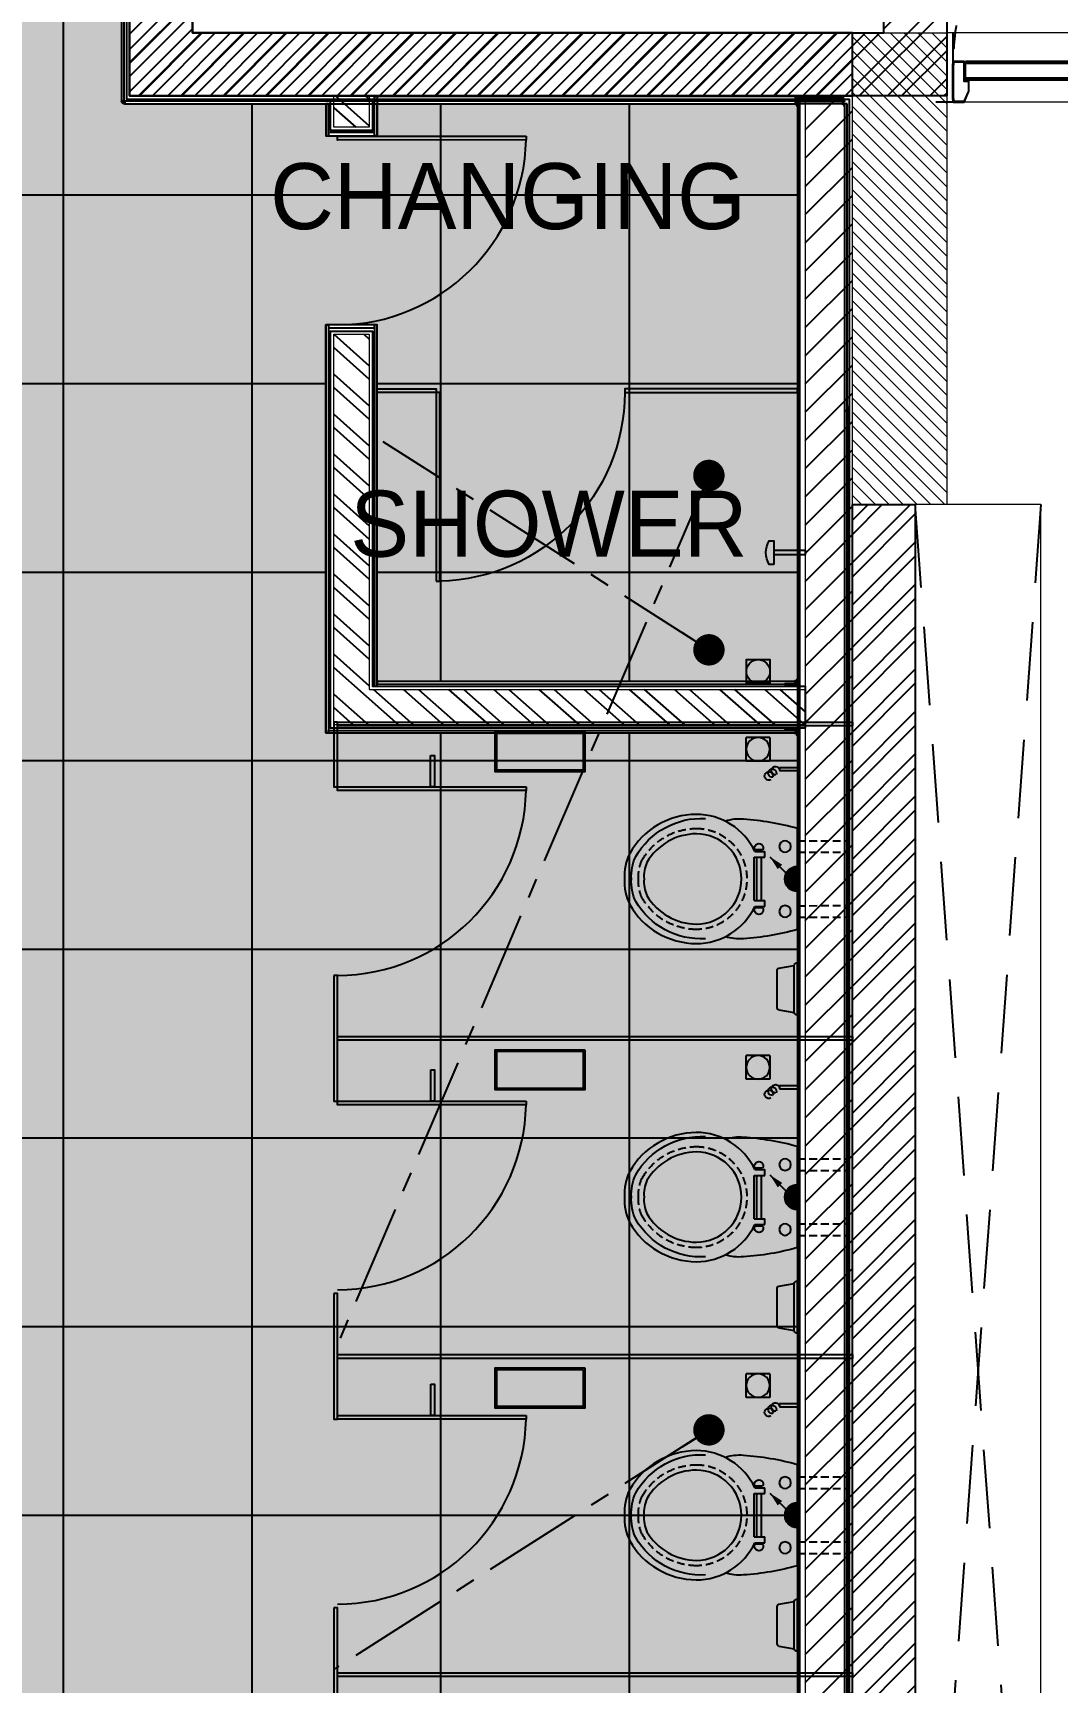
# Model space of a CAD drawing. Header units: millimetres. Extents: x 2335845 to 2509607, y 289014 to 361737.
# Drawn here: x 2407073 to 2410331, y 312531 to 317777 of the extents above; entities that cross this region are included whole.
import ezdxf

# ---------------------------------------------------------------- set-up
doc = ezdxf.new("R2010")
doc.units = ezdxf.units.MM
doc.linetypes.add('CENTER', pattern=[50.8, 31.75, -6.35, 6.35, -6.35])
doc.linetypes.add('HIDDEN', pattern=[0.375, 0.25, -0.125])
for name, color, linetype, lineweight in [('A-PLAN-COLUMN', 3, 'Continuous', 0), ('A-PLAN-RCC-HATCH', 8, 'Continuous', 13), ('A-PLAN-THIN', 251, 'Continuous', 15), ('TOA-FL-TILE-4', 8, 'Continuous', 5)]:
    doc.layers.add(name, color=color, linetype=linetype, lineweight=lineweight)
for name, color, linetype in [('A-PLAN-DOOR', 7, 'Continuous'), ('A-PLAN-HATCH2', 8, 'Continuous'), ('A-PLAN-HIDDEN', 1, 'HIDDEN'), ('A-PLAN-PLASTER', 67, 'Continuous'), ('A-PLAN-SANITARY FIXTURES', 35, 'Continuous'), ('A-PLAN-SLOPE', 250, 'Continuous'), ('A-PLAN-TILE', 32, 'Continuous'), ('A-PLAN-WALL', 6, 'Continuous'), ('A-PLAN-WALL HATCH', 8, 'Continuous'), ('TEXT', 250, 'Continuous'), ('TOA-FC-MODULAR', 7, 'Continuous')]:
    doc.layers.add(name, color=color, linetype=linetype)
doc.styles.add('ARIAL', font='arial.ttf')
doc.styles.get("Standard").update_dxf_attribs({"font": 'arial.ttf'})
doc.dimstyles.new('DIM40', dxfattribs={"dimtxt": 80, "dimasz": 20, "dimexe": 30, "dimexo": 25, "dimgap": 20, "dimtad": 1, "dimdec": 0, "dimzin": 0, "dimdsep": 46, "dimtxsty": 'Standard', "dimblk1": 'DOT', "dimblk2": 'DOT', "dimsah": 1, "dimcen": 0.09, "dimclrd": 1, "dimclre": 1, "dimclrt": 2, "dimadec": 0, "dimazin": 0, "dimtfac": 1, "dimtdec": 0, "dimtofl": 0, "dimtmove": 0, "dimatfit": 0, "dimldrblk": 'DOT', "dimfxl": 1, "dimtolj": 1, "dimtzin": 0, "dimarcsym": 0})

# ---------------------------------------------------------------- blocks, each defined once
blk = doc.blocks.new('3')
at = {"layer": 'A-PLAN-SANITARY FIXTURES'}
blk.add_lwpolyline([(6494549.2, -2162401.7), (6494537.2, -2162401.7), (6494537.2, -2161801.7), (6494549.2, -2161801.7)], close=True, dxfattribs=at)
blk.add_arc((6494550.6, -2161800.4), 601.4, 180.1196, 268.7229, dxfattribs=at)
blk = doc.blocks.new('WC')
at = {"layer": 'A-PLAN-SANITARY FIXTURES', "color": 35}
for p, q in [((-59, 416.3), (-10, 424.7)), ((-10, 424.7), (-10, 274.8)), ((0, 433.3), (0, 266.3)), ((-64, 411.3), (-64, 288.3)), ((-59, 283.3), (-10, 274.8)), ((-56.5, -355), (-56.4, -344.5)), ((-56.5, -355), (0, -355)), ((-56.4, -344.5), (0, -344.5)), ((-162.6, -375), (-162.6, -450)), ((-87.6, -375), (-162.6, -375)), ((-87.6, -450), (-87.6, -375)), ((-87.6, -450), (-162.6, -450))]:
    blk.add_line(p, q, dxfattribs=at)
at = {"layer": 'A-PLAN-SANITARY FIXTURES'}
for p, q in [((0, 160.7), (0, -160.7)), ((-137.8, 68.9), (-103.3, 68.9)), ((-137.8, 68.9), (-137.8, -68.9)), ((-135.4, 87.3), (-103.3, 87.3)), ((-110.5, 92.1), (-134.3, 92.1)), ((-129.5, 68.9), (-129.5, -68.9)), ((-114.4, 68.9), (-114.4, -68.9)), ((-103.3, 87.3), (-103.3, 68.9)), ((-87.6, -70.4), (-20, -2.9)), ((-137.8, -68.9), (-103.3, -68.9)), ((-135.4, -87.3), (-103.3, -87.3)), ((-110.5, -92.1), (-134.3, -92.1)), ((-103.3, -68.9), (-103.3, -87.3))]:
    blk.add_line(p, q, dxfattribs=at)
at = {"layer": 'A-PLAN-SANITARY FIXTURES', "linetype": 'HIDDEN', "ltscale": 100}
for p, q in [((0, 121.7), (160.7, 121.7)), ((160.7, 121.7), (160.7, 85)), ((0, 85), (160.7, 85)), ((0, -85), (160.7, -85)), ((160.7, -85), (160.7, -121.7)), ((0, -121.7), (160.7, -121.7))]:
    blk.add_line(p, q, dxfattribs=at)
at = {"layer": 'A-PLAN-SANITARY FIXTURES'}
for points in [[(-550, 0, -0.12736), (-533.6, 81.5, -0.267926), (-321.6, 205.5, -0.291082), (-135.4, 87.3, -0.267926)], [(-292.7, 190, 0.282395), (-514.3, 71.3, 0.128205), (-528.2, 0, 0.128205), (-514.3, -71.3, 0.282395), (-292.7, -192.4)], [(0, 160.7, 0.051675), (-171.6, 190, 0.105989), (-229.1, 183.6, 0.06337)], [(-135.4, -87.3, -0.291082), (-321.6, -205.5, -0.267926), (-533.6, -81.5, -0.12736), (-550, 0, -0.12736)], [(0, -160.7, -0.051675), (-171.6, -190, -0.105989), (-229.1, -183.6, -0.06337)]]:
    blk.add_lwpolyline(points, format="xyb", dxfattribs=at)
at = {"layer": 'A-PLAN-SANITARY FIXTURES', "linetype": 'HIDDEN', "ltscale": 100}
blk.add_lwpolyline([(-505.2, 0, -0.129476), (-493.9, 60.6, -0.265771), (-321.5, 160.7, -1), (-321.5, -160.7, -0.265771), (-493.9, -60.6, -0.129476)], format="xyb", close=True, dxfattribs=at)
at = {"layer": 'A-PLAN-SANITARY FIXTURES'}
blk.add_lwpolyline([(-487.9, 0, -0.130858), (-478.6, 52.6, -0.264614), (-321.4, 143.5, -0.999609), (-321.4, -143.5, -0.264614), (-478.6, -52.6, -0.130858)], format="xyb", close=True, dxfattribs=at)
at = {"layer": 'A-PLAN-SANITARY FIXTURES', "const_width": 40}
blk.add_lwpolyline([(0, 20, 1), (0, -20, 1)], format="xyb", dxfattribs=at)
at = {"layer": 'A-PLAN-SANITARY FIXTURES'}
for centre in [(-39.3, 103.3), (-39.3, -103.3)]:
    blk.add_circle(centre, 18.4, dxfattribs=at)
at = {"layer": 'A-PLAN-SANITARY FIXTURES', "color": 35}
blk.add_circle((-125.1, -412.5), 37.5, dxfattribs=at)
for centre, radius, start, end in [((0, 423.3), 10, 90.012, 171.4692), ((-59, 411.3), 5, 90, 180), ((-59, 288.3), 5, 180, 270), ((0, 276.3), 10, 188.5308, 269.988), ((-90.9, -327.2), 13.4, 59.0385, 15.4968), ((-80.1, -336.9), 13.4, 80.6033, 25.7035), ((-69.4, -344.4), 13.4, 84.222, 337.4837)]:
    blk.add_arc(centre, radius, start, end, dxfattribs=at)
at = {"layer": 'A-PLAN-SANITARY FIXTURES'}
for centre, radius, start, end in [((-122.4, 99), 13.8, 329.831, 210.169), ((0, 0), 40, 90.0358, 269.9642), ((-122.4, -99), 13.8, 149.831, 30.169)]:
    blk.add_arc(centre, radius, start, end, dxfattribs=at)
blk.add_solid([(-62.5, -31.2), (-48.4, -45.3), (-87.6, -70.4)], dxfattribs=at)
blk = doc.blocks.new('PH')
at = {"layer": 'A-PLAN-SANITARY FIXTURES'}
for points in [[(142.5, 135.5), (142.5, 7.5), (-142.5, 7.5), (-142.5, 135.5)], [(137.5, 130.5), (137.5, 12.5), (-137.5, 12.5), (-137.5, 130.5)]]:
    blk.add_lwpolyline(points, close=True, dxfattribs=at)
blk = doc.blocks.new('_DOT')
at = {"color": 0, "linetype": 'ByBlock'}
blk.add_line((-0.5, 0), (-1, 0), dxfattribs=at)
at = {"color": 0, "linetype": 'ByBlock', "const_width": 0.5}
blk.add_lwpolyline([(-0.25, 0, 1), (0.25, 0, 1)], format="xyb", close=True, dxfattribs=at)
blk = doc.blocks.new('PC.Toilet')
at = {"layer": 'A-PLAN-WALL HATCH'}
h = blk.add_hatch(dxfattribs=at)
h.set_pattern_fill('ANSI32', color=256, scale=10, angle=-180, style=0)
h.set_pattern_definition([(45, (226410.9, 236743.57), (67.35192, -67.35192), []), (45, (226410.9, 236788.47), (67.35192, -67.35192), [])])
h.paths.add_polyline_path([(-859.7, -1491.4), (-859.7, 708.6), (-629.7, 708.6), (-629.7, 908.6), (-629.7, 908.6), (-629.7, 908.6), (-1059.7, 908.6), (-1059.7, -1691.4), (1640.3, -1691.4), (1640.3, 908.6), (510.3, 908.6), (510.3, 708.6), (1440.3, 708.6), (1440.3, -1491.4)])
at = {"layer": 'A-PLAN-WALL', "elevation": 0}
blk.add_lwpolyline([(-859.7, -1491.4), (-859.7, 708.6), (-629.7, 708.6), (-629.7, 908.6), (-629.7, 908.6), (-629.7, 908.6), (-1059.7, 908.6), (-1059.7, -1691.4), (1640.3, -1691.4), (1640.3, 908.6), (510.3, 908.6), (510.3, 708.6), (1440.3, 708.6), (1440.3, -1491.4), (-859.7, -1491.4)], dxfattribs=at)
blk = doc.blocks.new('A$C3F28102C')
at = {"layer": 'A-PLAN-DOOR'}
h = blk.add_hatch(dxfattribs=at)
h.set_pattern_fill('ANSI31', color=256, style=0)
h.set_pattern_definition([(315, (-1529.3283, 1000.1135), (-0.44194174, -0.44194174), [])])
h.paths.add_polyline_path([(1.3, -14.9), (0, -14.9), (0, 0), (1.3, 0)])
h.paths.add_polyline_path([(1.3, 0.2), (1.3, 0), (0, 0), (0, 1.1, 0.115729)])
h.paths.add_polyline_path([(4.9, -14.9), (3.6, -14.9), (3.6, 0), (4.9, 0)])
h.paths.add_polyline_path([(4.9, 0), (3.6, 0), (3.6, 0.2, 0.115729), (4.9, 1.1)])
at = {"layer": 'A-PLAN-DOOR', "color": 2}
for points in [[(1.3, 0.2), (1.3, -14.9), (0, -14.9), (0, 1.1)], [(3.6, 0.2), (3.6, -14.9), (4.9, -14.9), (4.9, 1.1)]]:
    blk.add_lwpolyline(points, dxfattribs=at)
for radius in [3.42, 2.42]:
    blk.add_circle((2.5, 3.4), radius, dxfattribs=at)
blk = doc.blocks.new('shaft door 750')
at = {"layer": 'A-PLAN-DOOR'}
for p, q in [((335.5, 59.8), (-335.5, 59.8)), ((-335.5, 0), (-335.5, 59.8)), ((335.5, 53.4), (-335.5, 53.4)), ((335.5, 0), (335.5, 59.8)), ((335.5, 6.5), (-335.5, 6.5)), ((335.5, 0), (-335.5, 0)), ((-374, -69.8), (-374, -64.8)), ((-374, -64.8), (-374, -69.8))]:
    blk.add_line(p, q, dxfattribs=at)
at = {"layer": 'A-PLAN-DOOR', "linetype": 'HIDDEN', "ltscale": 300}
blk.add_lwpolyline([(336.8, 59.8), (320.3, 31.3), (-295.2, 386.7), (-278.8, 415.2)], close=True, dxfattribs=at)
at = {"layer": 'A-PLAN-DOOR'}
for points in [[(-375, 150), (-375, 150), (-375, -70), (-430, -70)], [(375, 150.2), (375, 150.2), (375, -70), (430, -70)]]:
    blk.add_lwpolyline(points, dxfattribs=at)
for points in [[(-372.5, 58.3), (-340.6, 58.3), (-340.6, -3.5), (-325.6, -3.5), (-325.6, -34.7), (-340.2, -68.3), (-372.5, -68.3), (-372.5, -59.8), (-374, -59.8), (-374, -61.8), (-374, -69.8), (-339.1, -69.8), (-324.1, -34.9), (-324.1, -2), (-339.1, -2), (-339.1, 59.8), (-374, 59.8), (-374, 49.9), (-372.5, 49.9)], [(372.5, 58.3), (340.6, 58.3), (340.6, -3.5), (325.6, -3.5), (325.6, -34.7), (340.2, -68.3), (372.5, -68.3), (372.5, -59.8), (374, -59.8), (374, -61.8), (374, -69.8), (339.1, -69.8), (324.1, -34.9), (324.1, -2), (339.1, -2), (339.1, 59.8), (374, 59.8), (374, 49.9), (372.5, 49.9)], [(-375, 51.9), (-374, 51.9), (-374, -61.8), (-375, -61.8)], [(375, 51.9), (374, 51.9), (374, -61.8), (375, -61.8)]]:
    blk.add_lwpolyline(points, close=True, dxfattribs=at)
at = {"layer": 'A-PLAN-DOOR', "linetype": 'HIDDEN', "ltscale": 300}
blk.add_arc((337.6, 59.8), 711.6, 152.6807, 180, dxfattribs=at)
at = {"layer": 'A-PLAN-THIN'}
for p, q in [((395, 150), (-395, 150)), ((375, -70), (-375, -70))]:
    blk.add_line(p, q, dxfattribs=at)
at = {"layer": 'A-PLAN-DOOR', "xscale": -0.9973404255317604, "yscale": 0.9973404255317604, "zscale": 0.9973404255317604}
blk.add_blockref('A$C3F28102C', (339.1, 59.8), dxfattribs=at)
blk = doc.blocks.new('Rest room-2.0')
at = {"layer": 'A-PLAN-HATCH2'}
h = blk.add_hatch(dxfattribs=at)
h.set_pattern_fill('ANSI31', color=256, scale=20, angle=-90, style=0)
h.set_pattern_definition([(225, (302018.68, 198814.69), (-44.901281, 44.901281), [])])
h.paths.add_polyline_path([(2348.7, -5685.3), (2348.7, 1364.7), (2198.7, 1364.7), (2198.7, -5685.3)])
at = {"layer": 'A-PLAN-RCC-HATCH'}
h = blk.add_hatch(dxfattribs=at)
h.set_pattern_fill('ANSI31', color=256, scale=250, angle=90, style=0)
h.set_pattern_definition([(135, (431187.107, 24676.022), (-22.097087, -22.097087), [])])
h.paths.add_polyline_path([(2648.7, 1564.7), (2648.7, 64.7), (2348.7, 64.7), (2348.7, 1564.7)])
at = {"layer": 'A-PLAN-WALL HATCH'}
h = blk.add_hatch(dxfattribs=at)
h.set_pattern_fill('ANSI32', color=256, scale=10, angle=-90, style=0)
h.set_pattern_definition([(225, (302018.68, 198799.69), (-67.35192, 67.35192), []), (225, (302018.68, 198754.79), (-67.35192, 67.35192), [])])
h.paths.add_polyline_path([(2348.7, 1564.7), (248.7, 1564.7), (248.7, 2494.7), (-946.3, 2494.7), (-946.3, 2294.7), (48.7, 2294.7), (48.7, 1364.7), (2348.7, 1364.7)])
h = blk.add_hatch(dxfattribs=at)
h.set_pattern_fill('ANSI32', color=256, scale=10, angle=-90, style=0)
h.set_pattern_definition([(225, (302018.68, 198814.69), (-67.35192, 67.35192), []), (225, (302018.68, 198769.79), (-67.35192, 67.35192), [])])
h.paths.add_polyline_path([(2348.7, -5435.3), (2348.7, 64.7), (2548.7, 64.7), (2548.7, -5435.3)])
at = {"layer": 'A-PLAN-COLUMN', "elevation": 0}
blk.add_lwpolyline([(2648.7, 1564.7), (2648.7, 64.7), (2348.7, 64.7), (2348.7, 1564.7)], close=True, dxfattribs=at)
at = {"layer": 'A-PLAN-HIDDEN', "ltscale": 1000}
for p, q in [((2948.7, -5435.3), (2548.7, 64.7)), ((2948.7, 64.7), (2548.7, -5435.3))]:
    blk.add_line(p, q, dxfattribs=at)
at = {"layer": 'A-PLAN-PLASTER'}
blk.add_line((2338.7, -5675.3), (2338.7, 378.7), dxfattribs=at)
at = {"layer": 'A-PLAN-PLASTER', "elevation": 0}
blk.add_lwpolyline([(-956.3, 2284.7), (38.7, 2284.7), (38.7, 1354.7), (2338.7, 1354.7), (2338.7, -5675.3), (-134.6, -5675.3)], dxfattribs=at)
at = {"layer": 'A-PLAN-SANITARY FIXTURES', "elevation": 0}
for points in [[(698.7, -627.3), (698.7, -833.2), (710.7, -833.2), (710.7, -627.3), (698.7, -627.3)], [(698.7, -1433.2), (698.7, -1833.2), (710.7, -1833.2), (710.7, -1433.2), (698.7, -1433.2)], [(698.7, -2445.2), (698.7, -2845.2), (710.7, -2845.2), (710.7, -2445.2), (698.7, -2445.2)], [(698.8, -3445.2), (698.8, -3845.2), (710.8, -3845.2), (710.8, -3445.2), (698.8, -3445.2)]]:
    blk.add_lwpolyline(points, dxfattribs=at)
at = {"layer": 'A-PLAN-SANITARY FIXTURES', "color": 35, "elevation": 0}
for points in [[(710.7, -639.3), (710.7, -627.3), (2348.7, -627.3), (2348.7, -639.3)], [(710.7, -1639.3), (710.7, -1627.3), (2348.7, -1627.3), (2348.7, -1639.3)], [(710.7, -2651.3), (710.7, -2639.3), (2348.7, -2639.3), (2348.7, -2651.3)], [(710.8, -3663.3), (710.8, -3651.3), (2348.8, -3651.3), (2348.8, -3663.3)]]:
    blk.add_lwpolyline(points, close=True, dxfattribs=at)
at = {"layer": 'A-PLAN-SANITARY FIXTURES', "elevation": 0}
for points in [[(1006.7, -733.2), (1018.7, -733.2), (1018.7, -833.2), (1006.7, -833.2)], [(1006.9, -1733.2), (1018.9, -1733.2), (1018.9, -1833.2), (1006.9, -1833.2)], [(1007.1, -2733.2), (1019.1, -2733.2), (1019.1, -2833.2), (1007.1, -2833.2)]]:
    blk.add_lwpolyline(points, close=True, dxfattribs=at)
at = {"layer": 'A-PLAN-THIN'}
blk.add_line((2198.7, 1364.7), (2198.7, -5685.3), dxfattribs=at)
at = {"layer": 'A-PLAN-THIN', "elevation": 0}
blk.add_lwpolyline([(2348.7, -5685.3), (2348.7, 1364.7), (2198.7, 1364.7), (2198.7, -5685.3)], close=True, dxfattribs=at)
at = {"layer": 'A-PLAN-THIN'}
blk.add_lwpolyline([(2548.7, -5435.3), (2948.7, -5435.3), (2948.7, 64.7), (2648.7, 64.7)], dxfattribs=at)
at = {"layer": 'A-PLAN-TILE', "elevation": 0}
for points in [[(31.7, 2269.7), (23.7, 2269.7), (23.7, 1349.2), (31.7, 1349.2), (31.7, 2269.7)], [(2181.7, 1364.7), (2173.7, 1364.7), (2173.7, -5668.3), (2181.7, -5668.3), (2181.7, 1364.7)], [(33.7, 1339.2), (2168.2, 1339.7), (2168.2, 1347.7), (33.7, 1347.7), (33.7, 1339.2)], [(2331.7, 1339.7), (2323.7, 1339.7), (2323.7, -5660.3), (2331.7, -5660.3), (2331.7, 1339.7)], [(2331.7, 362.7), (2323.7, 362.7), (2323.7, -5660.3), (2331.7, -5660.3), (2331.7, 362.7)]]:
    blk.add_lwpolyline(points, dxfattribs=at)
at = {"layer": 'A-PLAN-TILE', "color": 8, "elevation": 0}
blk.add_lwpolyline([(33.7, 1339.7), (33.7, 1339.2, -0.414214), (23.7, 1349.2), (168.7, 1349.2), (168.7, 1347.7), (26, 1347.7, 0.261434), (33.7, 1339.7)], format="xyb", dxfattribs=at)
at = {"layer": 'A-PLAN-TILE', "elevation": 0}
blk.add_lwpolyline([(2169.7, 1339.7), (2169.7, 1347.7), (2318.2, 1347.7), (2318.2, 1339.7)], close=True, dxfattribs=at)
at = {"layer": 'A-PLAN-TILE', "color": 8, "elevation": 0}
blk.add_lwpolyline([(2315.7, 1339.7, -0.079624), (2318.2, 1339.3), (2318.2, 1348.2), (2283.7, 1348.2), (2283.7, 1349.7), (2319.7, 1349.7), (2319.7, 1338.6, -0.267949), (2323.7, 1331.7), (2322.7, 1331.7, 0.414214), (2315.7, 1338.7)], format="xyb", close=True, dxfattribs=at)
at = {"layer": 'A-PLAN-WALL', "elevation": 0}
for points in [[(2348.7, 1564.7), (248.7, 1564.7), (248.7, 2494.7), (-946.3, 2494.7), (-946.3, 2294.7), (48.7, 2294.7), (48.7, 1364.7), (2348.7, 1364.7), (2348.7, 1564.7)], [(2348.7, -5435.3), (2348.7, 64.7), (2548.7, 64.7), (2548.7, -5435.3), (2348.7, -5435.3)]]:
    blk.add_lwpolyline(points, dxfattribs=at)
at = {"layer": 'A-PLAN-DOOR', "extrusion": (5.88976e-28, 4.19294e-29, -1), "xscale": -1, "zscale": -1}
blk.add_blockref('shaft door 750', (-3043.7, 1414.7), dxfattribs=at)
at = {"layer": 'A-PLAN-SANITARY FIXTURES', "color": 35, "xscale": -1}
for name, p, rotation in [('PC.Toilet', (957.3, 3005), 90), ('WC', (2173.7, -1126.3, 0), 180.0057324338724), ('WC', (2173.7, -2138.3, 0), 180.0057324338724), ('WC', (2173.7, -3150.3, 0), 180.0057324338724)]:
    blk.add_blockref(name, p, dxfattribs=dict(at, rotation=rotation))
at = {"layer": 'A-PLAN-SANITARY FIXTURES', "color": 35, "extrusion": (0, 0, -1), "xscale": -1, "zscale": -1, "rotation": 359.9942675661276}
for p in [(-1354.9, -792.9), (-1354.9, -1804.9), (-1354.9, -2816.9)]:
    blk.add_blockref('PH', p, dxfattribs=at)
at = {"layer": 'A-PLAN-SANITARY FIXTURES', "extrusion": (0, 0, -1), "xscale": -1, "zscale": -1, "rotation": 269.9882290226564}
for p in [(2159756.8, -6495826.4), (2159756.9, -6496826.4), (2159756.8, -6497826.4)]:
    blk.add_blockref('3', p, dxfattribs=at)
at = {"layer": 'A-PLAN-SLOPE', "linetype": 'CENTER', "ltscale": 10}
for points in [[(1892.1, 157.2), (701.5, -2627.2)], [(1892.2, -2878.8), (701.7, -3639.3)]]:
    blk.add_leader(points, dimstyle='DIM40', override={"dimasz": 100, "dimclrd": 256}, dxfattribs=at)
blk = doc.blocks.new('CHOREE')
blk.add_blockref('Rest room-2.0', (8768.6, -2039.9))
blk = doc.blocks.new('BIG CHOORE')
blk.add_blockref('CHOREE', (-2408, -1909))

msp = doc.modelspace()

# ---------------------------------------------------------------- hatches: boundary and pattern name
at = {"layer": 'A-PLAN-WALL HATCH', "true_color": 0x58ba48}
h = msp.add_hatch(dxfattribs=at)
h.set_pattern_fill('ANSI32', color=85, scale=10, angle=-86.526921)
h.set_pattern_definition([(318.473079, (3086646.38, 912839.57), (63.148072, 71.308369), []), (318.473079, (3086649.1, 912794.755), (63.148072, 71.308369), [])])
h.paths.add_polyline_path([(2409529.68, 315575.625), (2408029.674, 315575.625), (2408029.674, 316818.625), (2408142.674, 316818.625), (2408142.674, 315688.625), (2409529.68, 315688.625)])
h.paths.add_polyline_path([(2408142.674, 317476.645), (2408029.677, 317476.645), (2408029.677, 317576.624), (2408142.674, 317576.624)])
at = {"layer": 'TOA-FC-MODULAR'}
h = msp.add_hatch(dxfattribs=at)
h.set_pattern_fill('BRASS', color=253, scale=65, angle=45)
h.set_pattern_definition([(45, (2408113.76, 309771.23), (-291.8583, 291.8583), []), (45, (2407967.83, 309917.15), (-291.8583, 291.8583), [206.375, -103.1875])])
edge = h.paths.add_edge_path()
edge.add_line((2411179.683, 321856.624), (2411179.683, 320761.624))
edge.add_line((2411179.683, 320761.624), (2412294.683, 320761.625))
edge.add_arc((2412294.683, 320751.625), 10, -0.000041, 90.000041, ccw=False)
edge.add_line((2412304.683, 320751.625), (2412304.683, 317716.624))
edge.add_line((2412304.683, 317716.624), (2412944.683, 317716.624))
edge.add_arc((2412944.683, 317706.624), 10, -0.26121, 90, ccw=False)
edge.add_line((2412954.683, 317706.578), (2412946.683, 317449.645))
edge.add_line((2412946.683, 317449.645), (2412791.698, 317451.218))
edge.add_line((2412791.698, 317451.218), (2412791.692, 317566.176))
edge.add_line((2412791.692, 317566.176), (2411454.681, 317566.624))
edge.add_line((2411454.681, 317566.624), (2411454.681, 315714.243))
edge.add_line((2411454.681, 315714.243), (2412791.692, 315714.073))
edge.add_line((2412791.692, 315714.073), (2412791.692, 316848.625))
edge.add_line((2412791.692, 316848.625), (2412954.686, 316848.625))
edge.add_line((2412954.686, 316848.625), (2412954.686, 315550.176))
edge.add_line((2412954.686, 315550.176), (2411454.681, 315550.176))
edge.add_line((2411454.681, 315550.176), (2411446.681, 310551.624))
edge.add_line((2411446.681, 310551.624), (2414356.33, 310554.526))
edge.add_line((2414356.33, 310554.526), (2415181.896, 315907.35))
edge.add_line((2415181.896, 315907.35), (2414598.773, 315997.171))
edge.add_arc((2414600.296, 316007.055), 10, 170.850099, 261.243209, ccw=False)
edge.add_line((2414590.423, 316008.645), (2414610.214, 316137.13))
edge.add_arc((2414619.854, 316135.645), 9.753, 79.79276, 171.243209, ccw=False)
edge.add_line((2414621.582, 316145.244), (2415288.752, 316042.729))
edge.add_line((2415288.752, 316042.729), (2416181.221, 321836.624))
edge.add_line((2416181.221, 321836.624), (2413604.683, 321836.624))
edge.add_line((2413604.683, 321836.624), (2413604.683, 320721.624))
edge.add_arc((2413594.683, 320721.624), 10, 270, 360, ccw=False)
edge.add_line((2413594.683, 320711.624), (2413464.683, 320711.624))
edge.add_arc((2413464.683, 320721.624), 10, 179.997187, 270, ccw=False)
edge.add_line((2413454.683, 320721.624), (2413454.683, 321851.624))
edge.add_line((2413454.683, 321851.624), (2411179.683, 321856.624))
edge = h.paths.add_edge_path()
edge.add_line((2405369.683, 318461.624), (2407354.683, 318461.624))
edge.add_line((2407354.683, 318461.624), (2407354.683, 317561.124))
edge.add_arc((2407364.436, 317561.124), 9.753, 180, 271.450449)
edge.add_line((2407364.683, 317551.374), (2408004.718, 317551.157))
edge.add_line((2408004.718, 317551.157), (2408004.718, 317449.645))
edge.add_line((2408004.718, 317449.645), (2408167.668, 317449.645))
edge.add_line((2408167.668, 317449.645), (2408167.668, 317551.312))
edge.add_line((2408167.668, 317551.312), (2409504.685, 317551.624))
edge.add_line((2409504.685, 317551.624), (2409504.685, 315714.073))
edge.add_line((2409504.685, 315714.073), (2408167.668, 315714.073))
edge.add_line((2408167.668, 315714.073), (2408167.668, 316848.625))
edge.add_line((2408167.668, 316848.625), (2408004.68, 316848.625))
edge.add_line((2408004.68, 316848.625), (2408004.68, 315550.176))
edge.add_line((2408004.68, 315550.176), (2409504.685, 315550.176))
edge.add_line((2409504.685, 315550.176), (2409504.685, 310551.624))
edge.add_line((2409504.685, 310551.624), (2405384.683, 310551.624))
edge.add_line((2405384.683, 310551.624), (2405384.683, 315051.624))
edge.add_line((2405384.683, 315051.624), (2406059.683, 315051.624))
edge.add_arc((2406059.683, 315061.624), 10, 270, 360)
edge.add_line((2406069.683, 315061.624), (2406069.683, 315191.624))
edge.add_arc((2406059.683, 315191.624), 10, 360, 450)
edge.add_line((2406059.683, 315201.624), (2405369.683, 315201.624))
edge.add_line((2405369.683, 315201.624), (2405369.683, 316746.331))
edge.add_line((2405369.683, 316746.331), (2406059.683, 316746.331))
edge.add_arc((2406059.683, 316756.331), 10, 270, 360)
edge.add_line((2406069.683, 316756.331), (2406069.683, 316886.331))
edge.add_arc((2406059.93, 316886.331), 9.753, 0, 91.450449)
edge.add_line((2406059.683, 316896.081), (2405369.683, 316896.081))
edge.add_line((2405369.683, 316896.081), (2405369.683, 318461.624))
edge = h.paths.add_edge_path()
edge.add_line((2367514.683, 312121.624), (2367514.683, 313056.624))
edge.add_line((2367514.683, 313056.624), (2368810.183, 313056.624))
edge.add_arc((2368810.183, 313066.377), 9.753, 270, 361.450449)
edge.add_line((2368819.933, 313066.624), (2368819.683, 315306.626))
edge.add_line((2368819.683, 315306.626), (2375819.683, 315306.626))
edge.add_line((2375819.683, 315306.626), (2375819.683, 311121.624))
edge.add_line((2375819.683, 311121.624), (2372219.683, 311121.624))
edge.add_line((2372219.683, 311121.624), (2372219.433, 311796.624))
edge.add_arc((2372209.426, 311796.621), 10.007, 0.021221, 88.52833)
edge.add_line((2372209.683, 311806.624), (2372079.683, 311806.624))
edge.add_arc((2372079.683, 311796.624), 10, 90, 180)
edge.add_line((2372069.683, 311796.624), (2372069.683, 311106.624))
edge.add_line((2372069.683, 311106.624), (2369624.949, 311106.624))
edge.add_line((2369624.949, 311106.624), (2369624.977, 312136.624))
edge.add_arc((2369614.977, 312136.624), 10, 359.998443, 450.001557)
edge.add_line((2369614.977, 312146.624), (2369484.977, 312146.624))
edge.add_arc((2369484.977, 312136.624), 10, 90, 180)
edge.add_line((2369474.977, 312136.624), (2369474.977, 311106.624))
edge.add_line((2369474.977, 311106.624), (2367514.683, 311106.624))
edge.add_line((2367514.683, 311106.624), (2367514.683, 312121.624))
edge = h.paths.add_edge_path()
edge.add_line((2365944.683, 318121.627), (2365944.683, 318296.624))
edge.add_line((2365944.683, 318296.624), (2367694.683, 318296.624))
edge.add_arc((2367694.683, 318306.624), 10, 270, 360)
edge.add_line((2367704.683, 318306.624), (2367704.683, 318436.624))
edge.add_arc((2367694.683, 318436.624), 10, 360, 450)
edge.add_line((2367694.683, 318446.624), (2367059.683, 318446.624))
edge.add_line((2367059.683, 318446.624), (2367059.683, 321281.624))
edge.add_line((2367059.683, 321281.624), (2371919.683, 321281.624))
edge.add_line((2371919.683, 321281.624), (2371919.933, 320606.624))
edge.add_arc((2371929.94, 320606.628), 10.007, 180.021221, 268.52833)
edge.add_line((2371929.683, 320596.624), (2372059.683, 320596.624))
edge.add_arc((2372059.683, 320606.624), 10, 270, 360)
edge.add_line((2372069.683, 320606.624), (2372069.683, 321196.624))
edge.add_line((2372069.683, 321196.624), (2375819.683, 321196.624))
edge.add_line((2375819.683, 321196.624), (2375819.683, 317256.622))
edge.add_line((2375819.683, 317256.622), (2369795.683, 317256.622))
edge.add_line((2369795.683, 317256.622), (2369795.683, 318746.624))
edge.add_arc((2369785.683, 318746.624), 10, 0, 90)
edge.add_line((2369785.683, 318756.624), (2369554.683, 318756.624))
edge.add_arc((2369554.683, 318746.624), 10, 90, 180)
edge.add_line((2369544.683, 318746.624), (2369544.683, 317106.624))
edge.add_line((2369544.683, 317106.624), (2368819.683, 317106.624))
edge.add_line((2368819.683, 317106.624), (2368819.683, 317746.624))
edge.add_arc((2368809.683, 317746.624), 10, 0, 90)
edge.add_line((2368809.683, 317756.624), (2368679.683, 317756.624))
edge.add_arc((2368679.683, 317746.624), 10, 90, 180)
edge.add_line((2368669.683, 317746.624), (2368669.683, 317106.624))
edge.add_line((2368669.683, 317106.624), (2365919.683, 317106.624))
edge.add_line((2365919.683, 317106.624), (2365919.667, 318121.627))
edge.add_line((2365919.667, 318121.627), (2365944.683, 318121.627))
h = msp.add_hatch(dxfattribs=at)
h.set_pattern_fill('_USER', color=252, scale=600, angle=270, double=1, pattern_type=0)
h.set_pattern_definition([(270, (2405369.7, 318461.6), (600, -1e-13), []), (0, (2405369.7, 318461.6), (0, 600), [])])
edge = h.paths.add_edge_path()
edge.add_line((2405369.683, 318461.624), (2407354.683, 318461.624))
edge.add_line((2407354.683, 318461.624), (2407354.683, 317561.124))
edge.add_arc((2407364.436, 317561.124), 9.753, 180, 271.450449)
edge.add_line((2407364.683, 317551.374), (2408004.718, 317551.157))
edge.add_line((2408004.718, 317551.157), (2408004.718, 317449.645))
edge.add_line((2408004.718, 317449.645), (2408167.668, 317449.645))
edge.add_line((2408167.668, 317449.645), (2408167.668, 317551.312))
edge.add_line((2408167.668, 317551.312), (2409504.685, 317551.624))
edge.add_line((2409504.685, 317551.624), (2409504.685, 315714.073))
edge.add_line((2409504.685, 315714.073), (2408167.668, 315714.073))
edge.add_line((2408167.668, 315714.073), (2408167.668, 316848.625))
edge.add_line((2408167.668, 316848.625), (2408004.68, 316848.625))
edge.add_line((2408004.68, 316848.625), (2408004.68, 315550.176))
edge.add_line((2408004.68, 315550.176), (2409504.685, 315550.176))
edge.add_line((2409504.685, 315550.176), (2409504.685, 310551.624))
edge.add_line((2409504.685, 310551.624), (2405384.683, 310551.624))
edge.add_line((2405384.683, 310551.624), (2405384.683, 315051.624))
edge.add_line((2405384.683, 315051.624), (2406059.683, 315051.624))
edge.add_arc((2406059.683, 315061.624), 10, 270, 360)
edge.add_line((2406069.683, 315061.624), (2406069.683, 315191.624))
edge.add_arc((2406059.683, 315191.624), 10, 360, 450)
edge.add_line((2406059.683, 315201.624), (2405369.683, 315201.624))
edge.add_line((2405369.683, 315201.624), (2405369.683, 316746.331))
edge.add_line((2405369.683, 316746.331), (2406059.683, 316746.331))
edge.add_arc((2406059.683, 316756.331), 10, 270, 360)
edge.add_line((2406069.683, 316756.331), (2406069.683, 316886.331))
edge.add_arc((2406059.93, 316886.331), 9.753, 0, 91.450449)
edge.add_line((2406059.683, 316896.081), (2405369.683, 316896.081))
edge.add_line((2405369.683, 316896.081), (2405369.683, 318461.624))
at = {"layer": 'TOA-FL-TILE-4'}
h = msp.add_hatch(dxfattribs=at)
h.set_pattern_fill('_USER', color=253, scale=600, angle=90, pattern_type=0)
h.set_pattern_definition([(90, (2405369.7, 318461.6), (-600, 4e-14), [])])
edge = h.paths.add_edge_path()
edge.add_line((2405369.683, 318461.624), (2407354.683, 318461.624))
edge.add_line((2407354.683, 318461.624), (2407354.683, 317561.124))
edge.add_arc((2407364.436, 317561.124), 9.753, 180, 271.450449)
edge.add_line((2407364.683, 317551.374), (2408004.718, 317551.157))
edge.add_line((2408004.718, 317551.157), (2408004.718, 317449.645))
edge.add_line((2408004.718, 317449.645), (2408167.668, 317449.645))
edge.add_line((2408167.668, 317449.645), (2408167.668, 317551.312))
edge.add_line((2408167.668, 317551.312), (2409504.685, 317551.624))
edge.add_line((2409504.685, 317551.624), (2409504.685, 315714.073))
edge.add_line((2409504.685, 315714.073), (2408167.668, 315714.073))
edge.add_line((2408167.668, 315714.073), (2408167.668, 316848.625))
edge.add_line((2408167.668, 316848.625), (2408004.68, 316848.625))
edge.add_line((2408004.68, 316848.625), (2408004.68, 315550.176))
edge.add_line((2408004.68, 315550.176), (2409504.685, 315550.176))
edge.add_line((2409504.685, 315550.176), (2409504.685, 310551.624))
edge.add_line((2409504.685, 310551.624), (2405384.683, 310551.624))
edge.add_line((2405384.683, 310551.624), (2405384.683, 315051.624))
edge.add_line((2405384.683, 315051.624), (2406059.683, 315051.624))
edge.add_arc((2406059.683, 315061.624), 10, 270, 360)
edge.add_line((2406069.683, 315061.624), (2406069.683, 315191.624))
edge.add_arc((2406059.683, 315191.624), 10, 360, 450)
edge.add_line((2406059.683, 315201.624), (2405369.683, 315201.624))
edge.add_line((2405369.683, 315201.624), (2405369.683, 316746.331))
edge.add_line((2405369.683, 316746.331), (2406059.683, 316746.331))
edge.add_arc((2406059.683, 316756.331), 10, 270, 360)
edge.add_line((2406069.683, 316756.331), (2406069.683, 316886.331))
edge.add_arc((2406059.93, 316886.331), 9.753, 0, 91.450449)
edge.add_line((2406059.683, 316896.081), (2405369.683, 316896.081))
edge.add_line((2405369.683, 316896.081), (2405369.683, 318461.624))
h = msp.add_hatch(dxfattribs=at)
h.set_pattern_fill('_USER', color=253, scale=1200, pattern_type=0)
h.set_pattern_definition([(0, (2405369.7, 318461.6), (0, 1200), [])])
edge = h.paths.add_edge_path()
edge.add_line((2405369.683, 318461.624), (2407354.683, 318461.624))
edge.add_line((2407354.683, 318461.624), (2407354.683, 317561.124))
edge.add_arc((2407364.436, 317561.124), 9.753, 180, 271.450449)
edge.add_line((2407364.683, 317551.374), (2408004.718, 317551.157))
edge.add_line((2408004.718, 317551.157), (2408004.718, 317449.645))
edge.add_line((2408004.718, 317449.645), (2408167.668, 317449.645))
edge.add_line((2408167.668, 317449.645), (2408167.668, 317551.312))
edge.add_line((2408167.668, 317551.312), (2409504.685, 317551.624))
edge.add_line((2409504.685, 317551.624), (2409504.685, 315714.073))
edge.add_line((2409504.685, 315714.073), (2408167.668, 315714.073))
edge.add_line((2408167.668, 315714.073), (2408167.668, 316848.625))
edge.add_line((2408167.668, 316848.625), (2408004.68, 316848.625))
edge.add_line((2408004.68, 316848.625), (2408004.68, 315550.176))
edge.add_line((2408004.68, 315550.176), (2409504.685, 315550.176))
edge.add_line((2409504.685, 315550.176), (2409504.685, 310551.624))
edge.add_line((2409504.685, 310551.624), (2405384.683, 310551.624))
edge.add_line((2405384.683, 310551.624), (2405384.683, 315051.624))
edge.add_line((2405384.683, 315051.624), (2406059.683, 315051.624))
edge.add_arc((2406059.683, 315061.624), 10, 270, 360)
edge.add_line((2406069.683, 315061.624), (2406069.683, 315191.624))
edge.add_arc((2406059.683, 315191.624), 10, 360, 450)
edge.add_line((2406059.683, 315201.624), (2405369.683, 315201.624))
edge.add_line((2405369.683, 315201.624), (2405369.683, 316746.331))
edge.add_line((2405369.683, 316746.331), (2406059.683, 316746.331))
edge.add_arc((2406059.683, 316756.331), 10, 270, 360)
edge.add_line((2406069.683, 316756.331), (2406069.683, 316886.331))
edge.add_arc((2406059.93, 316886.331), 9.753, 0, 91.450449)
edge.add_line((2406059.683, 316896.081), (2405369.683, 316896.081))
edge.add_line((2405369.683, 316896.081), (2405369.683, 318461.624))

# ---------------------------------------------------------------- linework, layer by layer
at = {"elevation": 0}
msp.add_lwpolyline([(2407354.683, 318461.624), (2407354.683, 317561.124, 0.42164777), (2407364.683, 317551.374), (2408004.718, 317551.157), (2408004.718, 317449.645), (2408167.668, 317449.645), (2408167.668, 317551.312), (2409504.685, 317551.624), (2409504.685, 315714.073), (2408167.668, 315714.073), (2408167.668, 316848.625), (2408004.68, 316848.625), (2408004.68, 315550.176), (2409504.685, 315550.176), (2409504.685, 310551.624)], format="xyb", dxfattribs=at)
at = {"layer": 'A-PLAN-PLASTER', "elevation": 0}
for points in [[(2408019.677, 317586.624), (2408019.683, 317586.624)], [(2408152.674, 317566.624), (2408152.674, 317466.645), (2408019.677, 317466.645), (2408019.677, 317566.624)]]:
    msp.add_lwpolyline(points, dxfattribs=at)
msp.add_lwpolyline([(2409529.683, 315565.625), (2408019.674, 315565.625), (2408019.674, 316828.625), (2408152.674, 316828.625), (2408152.674, 315698.625), (2409529.683, 315698.625)], close=True, dxfattribs=at)
at = {"layer": 'A-PLAN-SANITARY FIXTURES', "elevation": 0}
for points in [[(2408167.676, 316644.644), (2408355.393, 316644.638), (2408355.393, 316632.638), (2408167.673, 316632.644), (2408167.676, 316644.644)], [(2409504.683, 316644.644), (2408955.674, 316644.638), (2408955.674, 316632.638), (2409504.685, 316632.644), (2409504.683, 316644.644)]]:
    msp.add_lwpolyline(points, dxfattribs=at)
at = {"layer": 'A-PLAN-SANITARY FIXTURES', "color": 35, "elevation": 0}
msp.add_lwpolyline([(2409429.68, 316086.125), (2409414.68, 316086.125, -0.26666667), (2409414.68, 316161.125), (2409429.68, 316161.125)], format="xyb", close=True, dxfattribs=at)
msp.add_lwpolyline([(2409429.68, 316131.125), (2409529.68, 316131.125), (2409529.68, 316116.125), (2409429.68, 316116.125)], dxfattribs=at)
msp.add_lwpolyline([(2409417.418, 315708.143), (2409342.425, 315708.143), (2409342.425, 315783.15), (2409417.418, 315783.15)], close=True, dxfattribs=at)
at = {"layer": 'A-PLAN-SANITARY FIXTURES', "color": 35}
msp.add_circle((2409379.921, 315745.646, 0), 37.504, dxfattribs=at)
at = {"layer": 'A-PLAN-THIN', "color": 85, "true_color": 0x58ba48, "elevation": 0}
for points in [[(2408142.674, 317476.645), (2408029.677, 317476.645), (2408029.677, 317576.624), (2408142.674, 317576.624)], [(2409529.68, 315575.625), (2408029.674, 315575.625), (2408029.674, 316818.625), (2408142.674, 316818.625), (2408142.674, 315688.625), (2409529.68, 315688.625)]]:
    msp.add_lwpolyline(points, close=True, dxfattribs=at)
at = {"layer": 'A-PLAN-TILE', "elevation": 0}
for points in [[(2408167.668, 317574.624), (2408167.668, 317449.645), (2408159.668, 317449.645), (2408159.668, 317574.624)], [(2409500.683, 317566.624), (2409500.683, 317574.624), (2409649.181, 317574.624), (2409649.181, 317566.624)], [(2409500.683, 317551.624), (2409500.683, 317559.624), (2409649.181, 317559.624), (2409649.181, 317551.624)], [(2408012.683, 317449.645), (2408159.668, 317449.645), (2408159.668, 317459.645), (2408012.683, 317459.645)], [(2408004.68, 315550.176), (2408004.68, 316848.625), (2408012.68, 316848.625), (2408012.68, 315550.176)], [(2408012.683, 316838.625), (2408159.668, 316838.625), (2408159.668, 316848.625), (2408012.683, 316848.625)], [(2408167.674, 315705.625), (2409499.185, 315706.073), (2409499.185, 315714.073), (2408167.674, 315714.073)], [(2408012.68, 315558.625), (2409499.185, 315558.176), (2409499.185, 315550.176), (2408012.68, 315550.176)]]:
    msp.add_lwpolyline(points, close=True, dxfattribs=at)
for points in [[(2409499.185, 317574.624), (2408167.674, 317574.624), (2408167.674, 317566.176), (2409499.185, 317566.624)], [(2408004.718, 317551.275), (2408004.683, 317449.645), (2408012.683, 317449.645), (2408012.718, 317551.275), (2408004.718, 317551.275)], [(2409499.185, 317559.624), (2408167.668, 317559.624)], [(2408167.668, 317551.312), (2409499.185, 317551.624)], [(2409512.685, 315698.625), (2409512.685, 317566.624), (2409504.685, 317566.624), (2409504.685, 315698.625)], [(2408167.668, 315698.625), (2408167.668, 316848.625), (2408159.668, 316848.625), (2408159.668, 315698.625)]]:
    msp.add_lwpolyline(points, dxfattribs=at)
at = {"layer": 'A-PLAN-TILE', "color": 8, "elevation": 0}
for points in [[(2409496.685, 317566.124, -0.07962356), (2409499.185, 317565.724), (2409499.185, 317574.624), (2409464.685, 317574.624), (2409464.685, 317576.124), (2409500.685, 317576.124), (2409500.685, 317565.052, -0.26794919), (2409504.685, 317558.124), (2409503.685, 317558.124, 0.41421356), (2409496.685, 317565.124)], [(2409646.683, 317566.624, -0.07962356), (2409649.183, 317566.224), (2409649.183, 317575.124), (2409614.683, 317575.124), (2409614.683, 317576.624), (2409650.683, 317576.624), (2409650.683, 317565.552, -0.26794919), (2409654.683, 317558.624), (2409653.683, 317558.624, 0.41421356), (2409646.683, 317565.624)], [(2409496.685, 317551.624, -0.07962356), (2409499.185, 317551.224), (2409499.185, 317560.124), (2409464.685, 317560.124), (2409464.685, 317561.624), (2409500.685, 317561.624), (2409500.685, 317550.552, -0.26794919), (2409504.685, 317543.624), (2409503.685, 317543.624, 0.41421356), (2409496.685, 317550.624)], [(2409646.683, 317551.624, -0.07962356), (2409649.183, 317551.224), (2409649.183, 317560.124), (2409614.683, 317560.124), (2409614.683, 317561.624), (2409650.683, 317561.624), (2409650.683, 317550.552, -0.26794919), (2409654.683, 317543.624), (2409653.683, 317543.624, 0.41421356), (2409646.683, 317550.624)], [(2409496.685, 315714.573, 0.07962356), (2409499.185, 315714.974), (2409499.185, 315706.073), (2409464.685, 315706.073), (2409464.685, 315704.573), (2409500.685, 315704.573), (2409500.685, 315715.645, 0.26794919), (2409504.685, 315722.573), (2409503.685, 315722.573, -0.41421356), (2409496.685, 315715.573)], [(2409496.685, 315549.676, -0.07962356), (2409499.185, 315549.276), (2409499.185, 315558.176), (2409464.685, 315558.176), (2409464.685, 315559.676), (2409500.685, 315559.676), (2409500.685, 315548.604, -0.26794919), (2409504.685, 315541.676), (2409503.685, 315541.676, 0.41421356), (2409496.685, 315548.676)]]:
    msp.add_lwpolyline(points, format="xyb", close=True, dxfattribs=at)

# ---------------------------------------------------------------- block references
msp.add_blockref('BIG CHOORE', (2400970.421, 320160.812))
at = {"layer": 'A-PLAN-SANITARY FIXTURES', "extrusion": (0, 0, -1), "xscale": -1, "zscale": -1, "rotation": 269.9882290226467}
msp.add_blockref('3', (-247574.202, -6177545.068), dxfattribs=at)
at = {"layer": 'A-PLAN-SANITARY FIXTURES', "extrusion": (0, 0, -1), "zscale": -1, "rotation": 0.0117709773630404}
msp.add_blockref('3', (-8903348.584, 2477100.116), dxfattribs=at)

# ---------------------------------------------------------------- texts
at = {"layer": 'TEXT', "char_height": 210, "width": 1142.85656, "style": 'ARIAL'}
for s, insert, attachment_point in [('\\pxi0.00161,qc;{\\fCentury Gothic|b0|i0|c0|p34;CHANGING}', (2408012.331, 317149.616, 0), 7), ('\\pxi0.00161,qc;{\\fCentury Gothic|b0|i0|c0|p34;SHOWER}', (2409285.228, 316107.708, 0), 9)]:
    msp.add_mtext(s, dxfattribs=dict(at, insert=insert, attachment_point=attachment_point))

# ---------------------------------------------------------------- leaders
at = {"layer": 'A-PLAN-SLOPE', "linetype": 'CENTER', "ltscale": 10}
msp.add_leader([(2409223.248, 315814.395, 0), (2408186.311, 316476.523, 0)], dimstyle='DIM40', override={"dimasz": 100, "dimclrd": 256}, dxfattribs=at)

doc.saveas('drawing.dxf')
